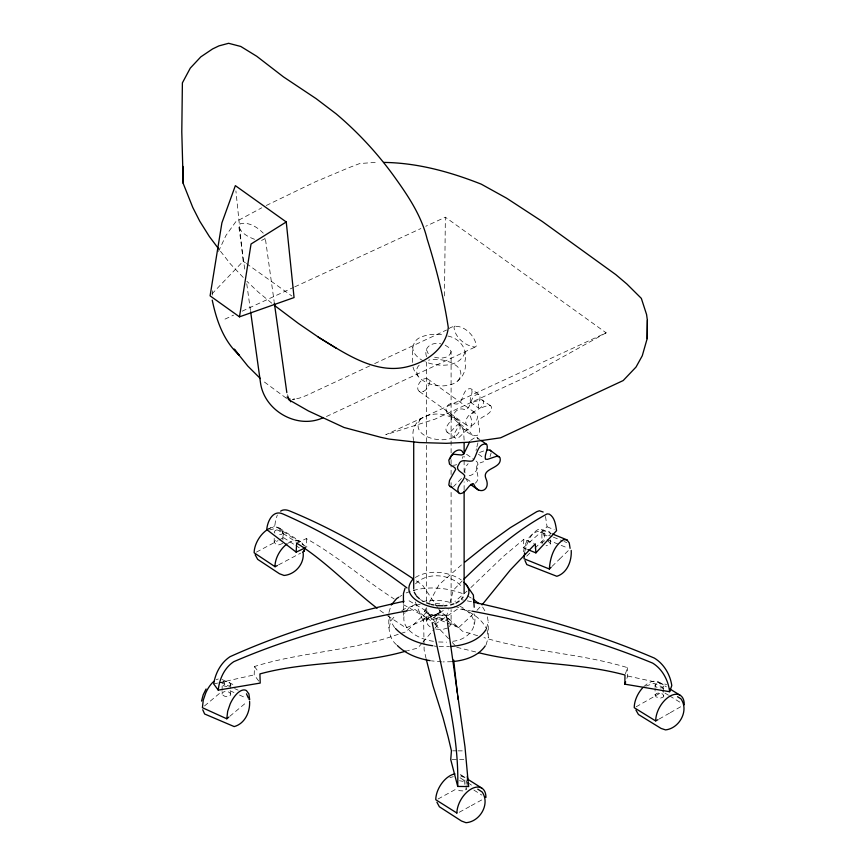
<?xml version="1.0" encoding="UTF-8"?>
<svg xmlns="http://www.w3.org/2000/svg" width="866" height="866" viewBox="0 0 866 866"><rect width="100%" height="100%" fill="white"/><g stroke="black" fill="none" stroke-linecap="round" stroke-linejoin="round"><path stroke-width="0.65" stroke-dasharray="4.33 3.25" d="M282.933 540.005L282.933 532.525L281.482 530.641L278.322 529.754L275.312 530.382L274.197 532.157L275.648 534.041M396.422 644.694C387.394 637.062 388.856 624.31 388.942 613.734M412.692 362.464C412.4 353.458 410.408 340.966 421.114 337.069C428.075 334.189 435.901 333.529 443.273 335.012M430.207 626.854C423.203 622.622 427.858 613.041 426.516 606.633M426.516 601.231L426.516 362.096M426.516 356.695C423.203 346.79 432.448 341.789 440.794 343.834M449.519 626.67L451.099 623.163L451.099 609.642M451.099 602.888L451.099 490.762M451.099 485.35L451.099 482.654M451.099 474.546L451.099 465.085M451.099 463.732L451.099 459.684M451.099 452.929L451.099 351.607L449.378 347.872L444.832 344.917M464.122 489.875L464.122 481.81M464.122 472.392L464.122 456.263M447.874 336.03C459.619 338.281 468.116 349.117 464.955 361.23C467.11 370.453 461.979 379.189 454 383.465C439.094 389.819 417.629 383.703 412.995 367.043M452.756 641.273C466.828 640.006 477.945 628.716 474.211 613.972M655.086 687.442L655.086 684.952L656.677 683.339L659.892 683.014L662.836 684.162L663.8 686.121L663.291 697.022L660.693 698.072L656.049 696.881L655.086 694.922L655.086 688.697M444.485 295.955L445.362 217.204L425.78 226.264M258.707 681.033L254.182 674.885L254.474 666.517C301.595 651.741 351.845 651.254 398.382 634.226M212.246 295.1L212.462 289.85M305.709 546.403L274.803 525.846L275.615 519.903L277.347 515.021M526.701 549.152L523.259 547.756L523.876 539.247L534.138 543.404M222.097 690.299L222.205 683.079C224.251 680.492 229.338 681.066 230.767 684.032L230.659 685.028L228.635 686.435M230.767 684.032L230.659 694.997C228.613 697.585 223.536 697.011 222.097 694.045L222.097 691.544M222.097 694.045L222.205 693.049C224.251 690.462 229.338 691.036 230.767 694.002M491.174 452.842L490.059 456.577M464.782 784.336L464.815 784.141A20.037 11.864 -58.7 0 0 460.669 774.799M278.917 540.135L283.593 537.472A20.037 12.027 -57.9 0 0 269.023 528.693M476.051 450.526L476.376 448.837M451.099 351.607C449.367 359.282 438.651 358.87 432.773 356.619M426.516 621.496C429.579 611.428 448.577 613.474 451.099 623.163M523.497 551.88C524.828 543.339 528.942 534.008 537.905 531.356L552.118 536.649M244.71 269.055L238.767 226.253L240.391 223.623C248.91 221.815 257.559 227.217 263.264 233.181M477.902 442.883L476.874 446.921M282.695 543.469L278.809 544.898L275.648 544.01L274.197 542.127L275.312 540.352M282.933 532.525L281.818 534.3L277.109 534.658M473.291 613.962L458.634 627.579L445.654 620.11L448.285 609.751M449.93 603.288L453.221 590.352L462.163 580.934M524.742 551.588C526.983 543.242 530.241 533.846 538.251 529.407L541.64 529.591L551.285 533.51M464.955 352.289C459.889 368.202 437.482 366.913 424.816 361.663M388.942 612.446L390.793 606.319M388.942 627.807L391.172 620.457L395.849 614.871M433.444 641.262C419.837 639.703 398.522 629.16 405.028 612.522M486.4 628.37L488.262 622.243L487.103 614.557M486.032 644.953L488.262 637.603L488.262 622.243M448.599 638.664L434.97 624.289L439.787 610.584L442.169 609.372M625.404 673.78L627.558 667.664C580.588 653.256 530.89 652.022 483.953 637.603M626.876 678.349L627.698 676.021L627.558 667.664M541.802 532.871L543.155 531.172L546.284 530.696L549.347 531.713L550.549 533.64L549.196 535.35L546.078 535.827L543.014 534.798L541.802 532.871L542.094 543.859M541.802 542.841L544.606 540.709M550.549 539.875L550.181 544.573L546.078 545.797M218.503 251.432L225.939 235.52L235.769 221.761L261.792 207.797M655.086 694.922L656.677 693.309L659.892 692.984L662.836 694.142L663.789 696.102M663.8 686.121L662.198 687.745L658.994 688.069L656.049 686.911L655.086 684.952M458.634 627.579L433.682 617.469L424.405 611.493L426.96 606.817M429.514 602.141L439.084 584.615L461.935 564.513M466.135 785.743L466.135 789.489L464.317 791.004L459.456 790.69L458.222 789.9L457.519 787.919M419.155 365.192C415.572 368.331 416.07 373.906 419.036 377.295M420.735 418.7C405.234 440.393 462.888 449.443 459.998 425.639C447.949 405.342 406.619 412.454 413.71 440.534M457.735 381.105C470.649 365.008 439.896 356.381 428.486 360.234M415.528 583.857C427.479 571.257 452.171 574.082 462.401 587.592M405.808 611.591L408.914 607.867L417.369 603.277M422.013 643.167L417.726 648.114L407.475 650.691M422.868 642.171L434.018 629.311M434.873 628.326L437.449 625.36L427.295 611.569L408.384 600.376L406.349 600.788M470.682 440.35L475.315 437.319L476.885 437.427L479.916 439.592M476.95 610.368L481.182 605.821M211.932 293.942L243.162 261.251L235.909 190.953M461.448 478.454L453.513 486.649M475.315 483.185C483.542 476.17 468.354 465.259 483.639 461.73M526.712 556.134L531.995 551.003M534.95 548.146L544.692 538.674L543.924 532.644L541.64 529.591M552.021 566.407L559.609 559.046M559.707 558.96L569.081 549.856M470.866 587.592L503.135 556.632L523.876 539.247M427.295 611.569L405.797 631.909L399.616 633.836M467.001 591.121L454.953 601.459M523.259 547.756L547.063 526.799L545.439 515.952M204.473 705.974L221.328 691.88M229.75 716.334L246.713 702.153M455.094 326.027L454 326.904C454.325 336.852 465.475 346.346 475.174 347.028L476.278 346.14C475.553 334.547 459.067 319.781 447.787 329.448M433.682 617.469L444.258 609.74M434.97 624.289L458.006 608.755L470.563 610.866M415.323 577.492C429.168 569.135 447.83 571.365 461.156 579.798M399.746 596.609L401.824 595.299M401.824 610.66L404.952 608.701L415.561 605.096L420.432 604.403M424.037 644.585L423.626 619.017L430.283 614.957L446.401 615.055L448.242 621.734M636.131 706.818L662.685 691.663M659.123 719.061L670.111 712.794M670.295 712.686L682.007 706.007M606.146 332.825L529.094 375.638L434.884 419.198L385.771 434.732L606.146 332.825L445.362 217.204M438.023 799.015L457.908 788.103M459.24 812.265L471.082 805.781M471.266 805.672L482.145 799.708M256.433 552.107L277.759 540.752M278.538 564.892L300.61 553.147M266.252 205.502L315.321 181.828L348.695 167.755L359.812 163.512L378.377 162.202M369.771 365.885L306.38 395.502L299.344 398.133L292.513 399.378L294.776 399.085L288.595 398.901M374.642 363.612L446.564 330.011M326.46 416.492L475.174 347.028M266.76 529.602L274.803 525.846M296.67 543.112L306.293 538.62C337.48 556.004 364.305 579.787 394.236 599.023M387.448 615.672L406.046 627.926L440.902 612.24L438.705 608.993M224.998 319.11L233.571 315.148M242.134 311.186L293.552 287.404M294.786 286.841L420.887 228.527M440.902 612.24L427.122 618.075L402.863 604.327M483.639 450.991L478.443 452.864M447.592 628.034L442.115 629.539L435.75 629.106M645.733 686.11L653.798 683.393L658.29 684.865L666.203 689.737M406.132 592.939C424.979 585.264 446.64 587.007 465.215 594.628M449.876 777.614L453.297 776.705M269.456 529.981L274.067 528.801L278.668 530.533L296.107 542.04M261.532 240.434L264.812 238.843L265.191 237.284L274.143 301.563M213.707 683.945L217.626 683.068M218.925 682.776L254.182 674.885M406.998 610.876L415.139 609.556L437.449 625.36M422.402 601.567C432.123 599.673 442.364 599.878 451.803 602.985M451.89 661.7L442.991 661.905M423.626 619.017L447.841 619.158M452.734 750.822L456.631 750.844M457.93 750.854L463.126 750.876M452.041 759.579L463.819 759.644M435.501 603.537L443.219 604.1M438.661 641.977L446.553 642.15M439.116 646.458L449.454 646.685M441.703 661.873L431.42 660.866M460.907 776.142L465.432 777.538M451.359 415.464C454.314 421.147 441.108 427.468 447.884 432.686L450.212 432.21L457.216 424.979L459.922 423.961C464.273 432.578 482.254 444.139 479.353 426.44C473.009 415.777 493.837 416.86 491.249 406.544L490.524 405.689L488.067 405.45L480.262 408.092L478.422 407.951C477.253 403.708 481.247 399.399 479.71 395.091L470.866 388.726C460.929 387.654 464.609 405.948 455.018 403.892C451.11 402.062 446.878 404.693 446.055 408.784C445.438 415.215 454.13 417.293 458.558 420.595M478.887 394.441C469.783 393.954 472.208 407.734 465.237 409.975C459.521 406.23 450.277 413.212 455.559 418.852M227.011 686.641L223.774 685.894L222.097 684.064M435.273 605.204L437.86 605.659M433.974 645.96L436.529 646.404M472.403 435.403L468.668 430.272L467.131 429.536L459.445 437.038L455.906 438.402L446.802 432.015M461.199 599.64L463.418 600.073M467.25 600.852L473.615 602.195M627.698 676.021L666.603 684.454M456.772 647.292L477.372 652.379M286.061 397.851L288.226 398.457M490.524 405.689L481.42 399.637L472.241 402.365L470.4 402.225C469.242 397.981 473.226 393.673 471.689 389.375L470.866 388.726M477.621 635.72L462.433 631.195L439.787 610.584M459.456 780.721L462.747 781.316L466.135 779.519L466.135 784.499M454.628 606.308C467.185 610.043 480.554 616.43 486.465 628.846M254.55 239.297C248.25 236.894 240.77 233.203 238.767 226.253M547.063 526.799L554.197 529.689M553.342 537.147L563.084 541.098M564.296 541.586L566.743 542.571M547.139 539.67L567.847 548.059M424.405 611.493L445.654 620.11M220.354 682.321L229.847 686.5M234.599 688.589L238.161 690.159M222.032 679.496L234.231 685.049M230.02 690.732L234.762 692.887M239.503 695.041L245.424 697.736M547.951 541.012L550.549 543.621M423.766 361.068C418.267 358.448 412.703 353.707 412.692 347.136M467.434 595.884L471.851 598.384M459.814 606.2C467.066 609.696 474.189 616.105 474.211 624.732M420.346 599.586L425.401 602.444M658.485 682.018L666.398 686.846M664.991 693.081L668.455 695.192M669.613 695.896L681.152 702.954M464.382 429.688C472.923 432.545 472.771 420.876 470.086 415.745C472.771 409.553 484.982 409.51 483.228 400.828L482.514 399.962M460.669 774.799L465.118 777.592M473.897 790.084L481.875 795.107M447.538 413.136L459.954 421.872L459.381 424.968L454.12 433.909L454.812 437.731M279.393 528.087L300.253 541.542M283.561 537.667L294.819 544.92M295.945 545.645L299.322 547.832M460.106 777.776L466.731 782.052M467.835 782.767L472.251 785.614M286.191 398.133L263.351 381.235M416.373 580.913L422.554 585.167L437.969 607.91M379.99 610.454L386.377 614.925M470.4 402.225L478.422 407.951M427.685 378.951L475.737 413.244M243.162 261.251L245.338 262.788M246.42 263.567L291.896 296.02M419.415 391.519L467.467 425.801M459.922 423.961L467.932 429.688M478.378 454.152L483.412 457.746M466.579 454.271L473.983 459.543M466.514 478.746L470.552 481.626M476.885 437.427L478.216 439.398M271.772 303.176L258.436 292.21L246.842 281.244M243.227 277.434L230.605 264.13L219.628 250.177M452.236 642.496L455.862 646.328M288.833 398.533L286.992 396.574L288.486 398.284M458.06 422.381L463.537 430.294L464.122 440.35M465.323 477.967L468.571 482.741M223.255 681.152L224.478 682.798L225.138 687.258M254.474 666.517L258.36 671.8M428.226 353.664L426.516 349.94M482.633 607.055L485.187 611.342M394.56 627.633L390.101 620.143L389.516 616.3M289.071 398.674L287.285 394.127M415.247 601.946L422.965 620.619M430.283 614.957L431.582 620.099M426.126 658.636L424.124 649.965L424.059 645.928M487.103 629.918L488.262 637.603M413.71 588.425L414.1 591.023M447.137 620.197L446.401 615.055M246.756 283.777L250.469 310.526M306.293 538.62L306.813 547.139M466.103 788.482L466.135 789.489M403.437 605.648L403.437 609.686M403.437 611.028L403.437 617.761M274.197 538.392L274.197 542.127M216.186 679.821A20.329 9.439 -68.3 0 1 218.329 678.987M643.774 686.684A20.048 11.637 -59.7 0 1 662.566 688.643M476.094 461.058A8.519 5.412 -54.5 0 1 476.094 470.898A8.519 5.412 -54.5 0 1 466.731 475.272M465.01 472.955A8.519 5.412 -54.5 0 1 468.095 463.689M463.007 456.414A8.519 5.412 -54.5 0 1 462.347 458.395M456.609 464.555A8.519 5.412 -54.5 0 1 453.297 465.172M287.967 543.274A20.037 12.027 -57.9 0 1 303.392 545.212M423.55 391.378A7.534 4.774 -54.5 0 0 428.616 379.795A7.534 4.774 -54.5 0 0 418.484 384.526A7.534 4.774 -54.5 0 0 423.55 391.378M471.602 425.671A7.534 4.774 -54.5 0 0 476.668 414.078A7.534 4.774 -54.5 0 0 466.536 418.819A7.534 4.774 -54.5 0 0 471.602 425.671"/><path stroke-width="1.3" d="M403.437 602.952L403.437 593.535L405.028 588.295M464.122 593.394L464.122 491.217M464.122 453.578L464.122 442.818M249.581 701.33C250.263 711.755 244.937 723.673 234.188 726.585L204.636 713.995L202.741 709.752M303.165 552.789C304.377 563.95 295.165 574.515 284.059 575.457L279.458 573.736L257.667 559.349L255.145 554.77M288.356 399.475L308.437 410.96L344.062 427.49L380.769 437.298L389.007 439.084L419.317 442.537L446.293 443.327L470.714 442.104L500.624 437.806L623.195 380.553L636.045 367.032L642.269 355.774L647.173 338.595L647.367 320.312L646.588 314.564L641.338 298.38L626.876 284.005L615.748 274.576L542.235 221.458L506.632 198.206L481.269 184.166C450.158 171.858 417.282 162.776 383.627 162.418M647.173 338.595L647.367 320.312M473.615 602.195C535.242 615.856 596.403 633.187 654.447 658.138C664.027 664.049 670.176 674.571 671.789 685.58L669.635 691.717L624.841 684.172L624.981 675.004C577.037 661.96 526.712 664.861 478.649 652.704M447.495 622.686L464.977 746.795L468.571 786.523L457.724 786.458C459.142 730.904 442.656 676.703 432.188 622.589M305.622 547.691L296.15 552.118L296.67 543.112C326.136 561.482 349.734 587.191 377.078 608.235M406.197 651.015C358.459 665.088 307.852 660.736 259.919 673.921L260.211 683.079L218.254 690.126C219.325 679.139 224.294 667.967 233.723 661.711C289.071 637.831 347.731 621.756 406.998 610.876M524.623 552.757L524.027 558.743L549.347 569.005L551.133 567.273M684.151 704.783L684.237 704.199A20.048 11.637 -59.7 0 0 669.819 696.253A20.048 11.637 -59.7 0 0 655.724 720.826L657.998 719.7M239.481 316.837L251.043 244.006L286.256 221.967L235.357 185.649L221.891 222.887L210.092 295.858L239.481 316.837L294.061 297.568L286.256 221.967M302.515 552.129L304.453 550.917A20.037 12.027 -57.9 0 0 304.085 547.29M201.551 701.07L203.185 694.835L206.076 689M624.841 684.172L625.653 681.845M469.556 442.104L463.591 454.325L461.448 455.007L453.513 454.228L450.883 456.155L448.805 460.138L449.53 464.198L454.812 467.683L455.7 469.415L449.53 480.392L448.805 485.144L459.954 493.652C465.93 493.458 467.597 485.696 472.663 483.618L473.572 483.78C478.378 495.991 491.228 490.297 485.945 478.606C481.182 467.521 503.038 469.004 499.953 457.594L490.059 450.147L487.277 449.887M391.172 605.096L396.628 598.579L398.706 597.269M413.299 578.769C396.747 597.421 430.932 610.238 445.481 608.084C459.012 609.859 478.086 594.325 463.884 582.288M461.61 598.785L462.996 597.129M486.032 629.593C478.368 641.284 463.873 645.365 450.666 646.512M485.252 645.884C478.129 656.266 465.096 660.325 453.113 661.527M482.026 604.901L510.345 569.969L535.275 543.87L535.892 552.876L527.859 549.618M535.892 552.876L556.578 530.652C555.604 524.785 554.879 517.413 549.26 514.112L547.106 513.895C516.06 530.696 489.149 554.457 464.014 579.083M213.945 681.336A20.329 9.439 -68.3 0 0 205.783 692.822L203.25 700.204L202.406 707.706L226.805 718.791L228.765 717.156M464.815 562.077L485.815 545.277L510.345 527.654L536.801 511.665L539.377 510.767L543.166 512.023M456.003 603.104L459.164 601.101M268.081 529.223A20.037 12.027 -57.9 0 0 254.139 552.789L275.085 566.732L277.391 565.509M322.964 417.802C297.125 429.612 264.249 410.668 260.493 382.772L250.653 311.868M450.612 604.933L453.849 603.829M404 601.275C344.506 614.34 285.585 631.617 230.02 656.699C220.841 662.761 215.32 673.228 213.707 683.945L218.254 690.126M444.42 605.799L446.899 605.453M437.86 605.659L443.111 605.778M452.171 487.201L449.649 486.411M570.088 548.34L569.254 542.906L566.959 539.864L563.571 539.67C553.742 545.634 550.051 558.126 549.347 569.005M499.141 456.62L496.348 456.36L487.515 459.348L485.436 459.186C484.116 454.379 488.63 449.508 486.887 444.637L485.956 443.901C476.982 443.771 477.393 455.613 472.663 460.799C468.095 462.563 461.102 457.562 458.72 464.544C454.369 470.595 462.866 471.992 464.771 475.889C463.808 481.777 455.137 486.638 458.72 492.895M470.682 484.484L471.992 484.711M431.376 604.511L433.974 604.977M432.697 645.733C419.003 643.839 405.169 638.675 395.491 628.489M430.142 660.639C418.202 658.701 406.089 654.155 397.353 645.549M471.851 611.093C533.532 622.762 594.661 639.13 652.704 663.129C662.544 669.245 668.325 680.416 669.635 691.717M426.592 602.855L430.185 604.1M552.497 533.997L566.959 539.864M248.986 699.349L249.689 699.674L248.888 693.893L246.431 690.592A20.329 9.439 -68.3 0 0 230.194 703.917L227.661 711.3L226.805 718.791M274.847 305.709L298.424 323.451L319.024 337.567C346.021 353.923 377.186 376.05 410.441 365.885C428.367 360.862 446.174 347.169 448.285 327.532C443.771 297.471 436.226 267.951 427.122 238.973C421.764 216.825 409.337 197.719 396.249 179.381C379.07 155.057 358.881 133.039 336.116 113.825L316.112 98.637L283.431 76.868L256.791 56.312L240.78 46.461L228.613 43.3L218.925 45.887L212.571 48.951L200.815 56.864L190.293 68.111L182.39 82.865L181.795 131.957L183.202 183.44L192.793 207.494L199.797 221.285L209.334 236.483L218.838 249.116M472.966 599.012L478.909 603.656M669.786 688.914L679.951 695.127M655.746 720.988L634.248 707.706A20.048 11.637 -59.7 0 1 642.908 687.55M677.515 696.708L680.914 698.797C689.26 710.564 679.442 728.371 665.553 729.897L661.072 728.425L638.448 714.493L635.925 710.098M318.125 337.015L336.203 348.219M467.348 778.999L481.799 788.103M485.296 797.261L485.934 797.445A20.037 11.864 -58.7 0 0 471.569 788.796A20.037 11.864 -58.7 0 0 456.88 813.022M303.825 550.733L304.421 551.112M477.761 789.164L482.178 792.011C490.362 803.973 480.045 821.737 465.995 822.7L461.459 821.011L439.387 806.776L436.897 802.219M413.255 578.824C374.025 552.703 333.096 528.758 289.417 510.853A27.463 13.737 61.8 0 0 280.616 511.135M480.922 440.307L485.956 443.901M470.563 484.505L478.627 490.264M296.15 552.118L266.76 529.602C267.334 521.527 272.887 509.425 282.836 513.928C327.099 533.304 368.451 558.895 406.988 587.938M260.363 378.561L247.871 366.145L234.199 349.106L239.308 355.298C223.504 340.847 216.522 320.615 212.235 300.123M416.557 596.133L419.404 598.72M490.059 450.147L490.881 451.121M465.702 583.944L473.377 595.039L474.211 607.239M414.294 592.322L415.994 595.18M289.634 399.713L290.749 401.792M524.958 560.529L526.788 564.578L556.838 576.291C567.436 572.956 571.841 560.648 571.214 550.43M246.464 693.818L248.358 698.05M457.724 786.458L450.731 759.569L451.435 750.811L448.166 737.063L443.035 717.795L432.946 685.655L426.408 659.87M275.085 566.732L274.987 566.245A20.037 12.027 -57.9 0 1 287.003 543.956M456.869 813.022L435.75 799.719A20.037 11.864 -58.7 0 1 454.942 773.89M274.327 302.894L286.83 392.612M467.261 776.282L467.748 780.125M468.084 782.68L468.571 786.523M453.687 660.033L457.335 693.125M457.616 695.604L458.027 699.317M182.748 174.521L182.813 175.246L182.661 166.24L183.202 183.44M413.71 441.877L413.71 588.425M450.212 458.785A8.519 5.412 -54.5 0 1 456.609 450.645A8.519 5.412 -54.5 0 1 463.007 452.81"/></g></svg>
